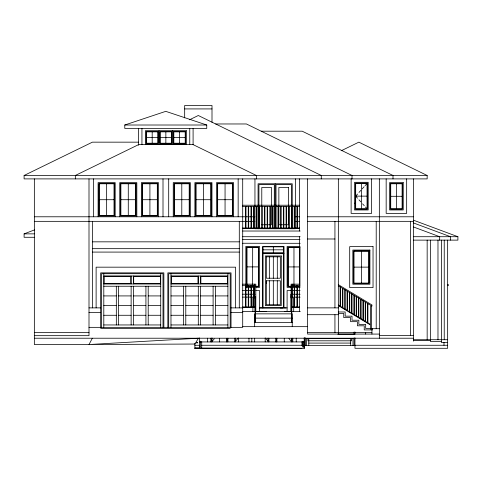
<?xml version="1.0" encoding="UTF-8"?>
<svg xmlns="http://www.w3.org/2000/svg" width="482" height="482" viewBox="0 0 482 482"><rect width="100%" height="100%" fill="white"/><g stroke="black" fill="none" stroke-linecap="round" stroke-linejoin="round"><path stroke-width="0.72" d="M252.64 286.531L252.67 247.537M266.323 283.308L266.323 280.777L280.313 280.789L280.295 304.757L266.323 304.745L266.323 280.777M273.324 252.821L273.33 246.844M277.283 304.757L277.301 280.789M262.636 307.89L262.636 246.404L284.025 246.423L283.982 307.908L287.097 307.908L287.097 311.571M287.097 307.908L287.115 290.544L300.069 290.556M293.707 311.571L293.713 297.159L300.081 297.159M92.351 338.219L89.001 344.534L34.349 344.534L34.349 178.894M214.231 338.864L211.682 341.925L211.682 338.25M199.434 341.937L304.19 341.925M357.536 198.204L355.68 196.132L357.536 194.065M358.976 192.457L360.831 190.39M362.169 188.896L364.133 186.715M365.085 185.648L367.061 183.449L355.68 183.449L355.68 208.82L367.061 208.82L367.061 183.449M341.256 150.739L358.843 142.16L427.16 175.478L427.16 178.894L24.1 178.894L24.1 175.478L92.417 142.16L138.455 142.16M138.834 144.51L75.337 175.478L75.337 178.894M189.516 119.789L198.301 115.505L321.271 175.478L321.271 178.894M34.577 237.283L24.1 237.283L24.1 233.866L34.565 229.878M124.778 125.013L165.766 111.348L206.754 125.013L206.754 128.429L124.778 128.429L124.778 125.013L206.754 125.013M184.672 108.92L212.002 108.92M215.665 123.97L246.41 123.97L352.011 175.478L352.011 178.894M261.208 131.194L302.196 131.194L392.999 175.478L392.999 178.894M146.498 137.539L157.885 137.539M160.163 137.539L171.544 137.539M173.821 137.539L185.208 137.539M138.611 144.618L193.095 144.618L193.095 128.429M24.1 175.478L427.16 175.478M355.68 196.132L367.061 196.132M390.721 196.295L402.108 196.295M99.244 199.711L114.047 199.711M120.88 199.711L135.683 199.711M142.226 199.711L157.313 199.711M174.394 199.711L189.197 199.711M196.023 199.711L210.827 199.711M217.376 199.711L232.463 199.711M242.705 205.218L299.635 205.218M242.705 206.356L299.635 206.356M34.349 216.786L254.948 216.786M295.37 216.786L299.69 216.786M307.606 216.786L413.496 216.786M34.349 221.34L254.948 221.34M295.37 221.34L299.69 221.34M307.606 221.34L413.496 221.34M261.78 224.757L271.456 224.757L271.456 187.468L261.78 187.468L261.78 227.992M242.705 227.992L299.635 227.992M242.705 228.42L299.635 228.42M242.705 231.023L300.147 231.023M24.1 233.866L34.349 233.866M242.705 236.716L300.147 236.716M413.496 236.716L457.9 236.716L457.9 240.126L413.496 240.126M307.606 238.988L334.936 238.988M92.417 241.837L239.295 241.837M92.417 248.67L239.295 248.67M263.058 249.821L283.597 249.821M92.417 252.086L239.295 252.086M246.977 266.889L258.364 266.889M288.254 266.926L299.665 266.926M353.969 267.13L368.772 267.13M103.799 275.993L160.729 275.993M170.977 275.993L227.908 275.993M103.799 283.964L160.729 283.964M170.977 283.964L227.908 283.964M242.705 284.157L255.803 284.163L255.815 311.571L266.323 311.583M299.635 284.157L291.098 284.157L291.098 297.918L292.237 297.918L292.237 284.163M447.651 284.82L448.224 284.82L448.224 285.675L447.651 285.675M242.705 285.296L255.068 285.296M291.098 285.296L299.635 285.296M103.799 286.242L160.729 286.242M170.977 286.242L227.908 286.242M103.799 295.918L116.325 295.918M118.602 295.918L131.128 295.918M133.406 295.918L145.925 295.918M148.203 295.918L160.729 295.918M170.977 295.918L183.503 295.918M185.781 295.918L198.301 295.918M200.578 295.918L213.104 295.918M215.382 295.918L227.908 295.918M254.665 296.954L255.803 296.954M291.098 296.954L292.237 296.954M255.803 297.918L254.665 297.918L254.665 284.163M103.799 305.6L116.325 305.6M118.602 305.6L131.128 305.6M133.406 305.6L145.925 305.6M148.203 305.6L160.729 305.6M170.977 305.6L183.503 305.6M185.781 305.6L198.301 305.6M200.578 305.6L213.104 305.6M215.382 305.6L227.908 305.6M242.705 306.932L255.532 306.932L255.532 311.625M291.399 306.932L299.635 306.932M242.705 307.353L255.147 307.353L255.147 311.625M291.779 307.353L299.635 307.353M89.001 307.877L100.672 307.877M231.035 307.877L242.705 307.877M285.947 307.908L259.503 307.908L283.555 307.908L283.597 253.683L263.058 253.665L263.058 307.89M307.606 307.877L338.346 307.877M280.295 307.908L282.705 307.908M242.705 311.571L300.292 311.571M338.346 311.974L345.178 311.974L345.178 316.162L352.011 316.162L352.011 320.229L358.843 320.229L358.843 324.356L365.675 324.356L365.675 328.483L372.508 328.483L372.508 329.923L364.235 329.923L364.235 325.796L357.403 325.796L357.403 321.669L350.577 321.669L350.577 317.602L343.744 317.602L343.744 313.414L338.346 313.414M89.001 312.426L100.672 312.426M231.035 312.426L242.705 312.426M307.606 314.704L338.346 314.704M103.799 315.276L116.325 315.276M118.602 315.276L131.128 315.276M133.406 315.276L145.925 315.276M148.203 315.276L160.729 315.276M170.977 315.276L183.503 315.276M185.781 315.276L198.301 315.276M200.578 315.276L213.104 315.276M215.382 315.276L227.908 315.276M254.665 318.12L292.237 318.12M254.665 322.392L292.237 322.392M103.799 324.952L160.729 324.952M170.977 324.952L227.908 324.952M242.705 326.663L307.606 326.663M89.001 327.344L242.705 327.344L242.705 178.894M100.672 328.369L230.185 328.369M372.508 328.7L379.34 328.7M307.606 332.574L371.935 332.61M34.349 332.646L89.001 332.646M379.34 334.08L307.606 334.08L307.606 178.894M337.774 334.159L354.222 334.159M379.34 335.526L413.496 335.526M34.349 335.671L89.001 335.671L89.001 178.894M34.349 338.219L413.496 338.225M305.371 338.623L354.113 338.623M413.496 339.72L447.651 339.72M413.496 340.629L430.577 340.629M441.392 341.642L430.577 341.642L430.577 240.126M447.651 342.461L441.392 342.461L441.392 240.126M308.787 343.082L350.697 343.082M194.885 345.269L199.44 345.269M201.717 345.269L305.371 345.269M354.969 345.269L447.651 345.269M304.19 345.449L355.252 345.449M303.66 346.877L302.521 346.956L302.521 341.63M304.19 347.052L304.516 347.052M199.44 347.1L200.578 347.1L200.578 341.16M194.885 348.293L304.516 348.293L304.516 337.852M242.705 239.566L300.009 239.62M242.705 243.253L300.19 243.308M300.099 246.435L287.115 246.423L287.115 287.417L300.069 287.423M262.636 253.237L284.025 253.255M254.466 287.386L245.838 287.38L245.838 246.392L259.503 246.404L259.503 287.393L255.906 287.393M242.705 290.513L254.394 290.519M255.852 290.519L259.503 290.526L259.503 311.571M242.705 294.201L255.086 294.207M300.075 294.243L290.797 294.237L290.785 311.571L284.549 311.595M242.705 297.117L252.893 297.123L252.893 311.571M301.913 348.293L194.885 348.094L199.44 348.088L199.44 337.87M447.651 284.766L448.224 284.82M413.496 220.202L457.9 236.716M413.496 222.955L450.501 236.716L450.501 240.126M413.496 226.98L439.68 236.716L439.68 240.126M192.872 144.51L256.37 175.478L256.37 178.894M338.346 284.651L371.941 304.943L371.941 306.082L371.369 305.739L371.369 329.266M338.346 285.79L370.369 305.136L370.369 324.374L338.346 305.028M338.346 305.6L370.369 324.946L370.369 329.266M358.976 199.813L360.801 201.844M362.591 203.838L364.253 205.687M365.477 207.049L367.061 208.82M288.935 338.581L291.664 341.925L291.664 338.304M447.651 240.126L447.651 348.293L354.969 348.293L354.969 337.87M444.235 240.126L444.235 339.72M443.988 342.31L443.988 345.269M437.975 240.126L437.975 339.72M427.16 240.126L427.16 339.72M413.496 178.894L413.496 341.16M410.363 221.34L410.363 335.526M406.663 178.894L406.663 213.375L386.166 213.375L386.166 178.894M396.415 183.769L396.415 208.82M379.34 178.894L379.34 338.219M376.207 221.34L376.207 328.7M371.935 329.923L371.935 334.08M371.616 178.894L371.616 213.375L351.125 213.375L351.125 178.894M367.911 303.648L367.911 322.886M367.543 303.425L367.543 322.669M365.591 302.25L365.591 321.488M365.675 332.682L365.675 334.08M365.223 302.027L365.223 321.265M363.314 300.87L363.314 320.114M362.946 300.654L362.946 319.891M361.367 183.449L361.367 208.82M361.367 251.188L361.367 283.073M361.078 299.521L361.078 318.765M360.717 299.304L360.717 318.542M358.813 298.153L358.813 317.391M358.445 297.93L358.445 317.168M356.566 296.798L356.566 316.035M356.198 296.575L356.198 315.812M354.969 331.996L354.969 334.237M354.288 295.418L354.288 314.662M354.113 331.996L354.113 334.237M354.113 337.948L354.113 345.449M353.921 295.201L353.921 314.439M352.975 338.804L352.975 345.449M352.011 294.044L352.011 313.282M351.649 293.821L351.649 313.065M351.553 338.611L351.553 340.804L307.932 340.804L307.932 338.611M350.697 338.611L350.697 345.449M349.727 292.664L349.727 311.902M349.36 292.441L349.36 311.685M347.444 291.285L347.444 310.522M347.076 291.062L347.076 310.3M345.16 289.905L345.16 309.143M344.793 289.682L344.793 308.92M342.877 288.525L342.877 307.763M342.509 288.302L342.509 307.54M340.461 287.067L340.461 306.305M340.093 286.844L340.093 306.082M338.346 178.894L338.346 334.08M334.936 221.34L334.936 307.877M334.936 314.704L334.936 332.574M308.787 338.611L308.787 345.449M306.51 338.804L306.51 345.449M305.371 337.834L305.371 345.449M304.19 337.78L304.19 348.293M303.66 341.63L303.66 346.956M301.955 341.702L301.955 345.449M299.635 178.894L299.635 231.023M299.635 236.716L299.635 311.571M297.358 206.356L297.358 227.992M297.358 285.296L297.358 306.932M296.93 206.356L296.93 227.992M296.93 285.296L296.93 306.932M296.219 338.195L296.219 341.925M295.37 178.894L295.37 228.745L254.948 228.745L254.948 178.894M294.659 206.356L294.659 227.992M294.659 285.296L294.659 306.932M294.231 206.356L294.231 227.992M294.231 285.296L294.231 306.932M293.966 247.567L293.966 286.278M292.803 338.225L292.803 341.925M292.237 228.745L292.237 183.769L258.081 183.769L258.081 228.745M292.237 326.663L292.237 313.854L254.665 313.854L254.665 326.663M291.953 206.356L291.953 227.992M291.953 285.296L291.953 306.932M291.953 338.25L291.953 341.925M291.809 297.28L291.809 322.392M291.526 206.356L291.526 227.992M291.526 297.978L291.526 306.932M291.381 228.745L291.381 184.624L276.011 184.624L276.011 228.745M291.381 297.28L291.381 322.392M289.248 206.356L289.248 227.992M288.82 206.356L288.82 227.992M286.543 206.356L286.543 227.992M286.115 206.356L286.115 227.992M284.266 338.442L284.266 341.925M283.838 206.356L283.838 227.992M283.41 206.356L283.41 227.992M281.133 206.356L281.133 227.992M280.711 206.356L280.711 227.992M278.433 206.356L278.433 227.992M278.006 206.356L278.006 227.992M277.313 256.822L277.313 278.228M276.867 338.195L276.867 341.925M276.584 338.274L276.584 341.925M275.728 206.356L275.728 227.992M275.728 338.225L275.728 341.925M275.3 206.356L275.3 227.992M275.156 183.769L275.156 228.745M274.306 228.745L274.306 184.624L258.93 184.624L258.93 228.745M273.324 256.816L273.324 278.228M273.318 280.783L273.318 304.751M273.023 206.356L273.023 227.992M272.595 206.356L272.595 227.992M270.318 206.356L270.318 227.992M269.89 206.356L269.89 227.992M269.342 256.816L269.342 278.228M269.336 280.783L269.336 304.751M268.896 338.225L268.896 341.925L265.196 337.942L265.196 341.925M268.04 338.093L268.04 341.925M267.612 206.356L267.612 227.992M267.185 206.356L267.185 227.992M264.913 206.356L264.913 227.992M264.485 206.356L264.485 227.992M262.208 206.356L262.208 227.992M259.503 206.356L259.503 227.992M259.075 206.356L259.075 227.992M256.798 206.356L256.798 227.992M256.37 206.356L256.37 227.992M255.514 297.28L255.514 322.392M255.092 297.28L255.092 322.392M254.665 306.932L254.677 307.353M254.665 338.274L254.665 341.925M254.092 206.356L254.092 227.992M254.092 285.296L254.092 306.932M253.665 206.356L253.665 227.992M253.665 285.296L253.665 306.932M251.815 338.25L251.815 341.925M251.387 206.356L251.387 227.992M251.387 285.296L251.387 306.932M250.965 206.356L250.965 227.992M250.965 285.296L250.965 306.932M248.971 338.274L248.971 341.925M248.688 206.356L248.688 227.992M248.688 285.296L248.688 306.932M248.26 206.356L248.26 227.992M248.26 285.296L248.26 306.932M245.983 206.356L245.983 227.992M245.983 285.296L245.983 306.932M245.555 206.356L245.555 227.992M245.555 285.296L245.555 306.932M239.295 221.34L239.295 307.877M238.439 341.925L238.439 337.942L234.74 341.925L234.74 338.225M238.156 178.894L238.156 216.786M235.59 307.877L235.59 267.173L96.117 267.173L96.117 307.877M235.59 338.093L235.59 341.925M233.601 216.786L233.601 182.63L216.52 182.63L216.52 216.786M231.035 327.344L231.035 272.866L167.844 272.866L167.844 327.344M230.185 327.344L230.185 273.716L168.7 273.716L168.7 327.344M227.908 273.716L227.908 327.344M227.908 338.225L227.908 341.925M227.052 338.25L227.052 341.925M226.769 338.304L226.769 341.925M225.058 183.769L225.058 215.647M219.364 338.376L219.364 341.925M215.382 286.242L215.382 324.952M213.104 286.242L213.104 324.952M212.002 122.326L212.002 105.504L184.672 105.504L184.672 117.855M211.966 216.786L211.966 182.63L194.885 182.63L194.885 216.786M211.966 337.882L211.966 341.925M210.827 338.225L210.827 341.925M207.411 338.195L207.411 341.925M203.428 183.769L203.428 215.647M201.717 341.569L201.717 348.293M200.578 275.993L200.578 283.964M200.578 286.242L200.578 324.952M198.301 275.993L198.301 283.964M198.301 286.242L198.301 324.952M194.885 343.262L194.885 348.438M190.336 216.786L190.336 182.63L173.255 182.63L173.255 216.786M189.763 128.429L189.763 144.618M185.781 286.242L185.781 324.952M183.503 286.242L183.503 324.952M181.792 183.769L181.792 215.647M179.515 131.845L179.515 143.226M172.683 130.706L172.683 144.365M170.977 273.716L170.977 327.344M168.7 178.894L168.7 216.786M165.856 131.845L165.856 143.226M163.862 327.344L163.862 272.866L100.672 272.866L100.672 327.344M163.006 178.894L163.006 216.786M163.006 327.344L163.006 273.716L101.521 273.716L101.521 327.344M160.729 273.716L160.729 327.344M159.024 130.706L159.024 144.365M158.451 216.786L158.451 182.63L141.377 182.63L141.377 216.786M152.192 131.845L152.192 143.226M149.914 183.769L149.914 215.647M148.203 286.242L148.203 324.952M145.925 286.242L145.925 324.952M141.943 128.429L141.943 144.618M138.442 128.429L138.442 145.257M136.822 216.786L136.822 182.63L119.741 182.63L119.741 216.786M133.406 275.993L133.406 283.964M133.406 286.242L133.406 324.952M131.128 275.993L131.128 283.964M131.128 286.242L131.128 324.952M128.278 183.769L128.278 215.647M118.602 286.242L118.602 324.952M116.325 286.242L116.325 324.952M115.186 216.786L115.186 182.63L98.105 182.63L98.105 216.786M106.649 183.769L106.649 215.647M103.799 273.716L103.799 327.344M93.556 178.894L93.556 216.786M92.417 221.34L92.417 307.877M266.341 256.816L266.323 278.228L280.319 278.228L280.331 256.822L266.341 256.816M281.301 255.972L281.265 305.612L265.353 305.6L265.353 255.96L281.301 255.972M299.683 247.573L299.653 286.284L288.254 286.278L288.254 247.561L299.683 247.573M299.967 247.29L299.937 286.567L287.965 286.561L287.965 247.278L299.967 247.29M354.541 203.127L354.505 209.959L368.2 209.959L368.2 182.31L354.541 182.31L354.541 203.127M198.47 338.219L194.885 344.034L89.001 344.534L198.47 338.219M186.347 130.706L145.359 130.706L145.359 144.365L186.347 144.365L186.347 130.706M158.168 131.556L146.215 131.556L146.215 143.516L158.168 143.516L158.168 131.556M171.833 131.556L159.873 131.556L159.873 143.516L171.833 143.516L171.833 131.556M185.492 131.556L173.538 131.556L173.538 143.516L185.492 143.516L185.492 131.556M157.885 131.845L146.498 131.845L146.498 143.226L157.885 143.226L157.885 131.845M171.544 131.845L160.163 131.845L160.163 143.226L171.544 143.226L171.544 131.845M185.208 131.845L173.821 131.845L173.821 143.226L185.208 143.226L185.208 131.845M403.247 182.63L389.583 182.63L389.601 209.959L403.247 209.959L403.247 182.63M367.35 183.166L355.391 183.166L355.391 209.104L367.35 209.104L367.35 183.166M114.33 183.485L98.961 183.485L98.961 215.936L114.33 215.936L114.33 183.485M135.966 183.485L120.596 183.485L120.596 215.936L135.966 215.936L135.966 183.485M157.596 183.485L142.226 183.485L142.226 215.936L157.596 215.936L157.596 183.485M189.48 183.485L174.11 183.485L174.11 215.936L189.48 215.936L189.48 183.485M211.11 183.485L195.74 183.485L195.74 215.936L211.11 215.936L211.11 183.485M232.746 183.485L217.376 183.485L217.376 215.936L232.746 215.936L232.746 183.485M402.392 183.485L390.438 183.485L390.438 209.104L402.392 209.104L402.392 183.485M114.047 183.769L99.244 183.769L99.244 215.647L114.047 215.647L114.047 183.769M135.683 183.769L120.88 183.769L120.88 215.647L135.683 215.647L135.683 183.769M157.313 183.769L142.515 183.769L142.515 215.647L157.313 215.647L157.313 183.769M189.197 183.769L174.394 183.769L174.394 215.647L189.197 215.647L189.197 183.769M210.827 183.769L196.023 183.769L196.023 215.647L210.827 215.647L210.827 183.769M232.463 183.769L217.659 183.769L217.659 215.647L232.463 215.647L232.463 183.769M402.108 183.769L390.721 183.769L390.721 208.82L402.108 208.82L402.108 183.769M288.537 187.468L278.855 187.468L278.855 224.757L288.537 224.757L288.537 187.468M373.038 246.633L349.697 246.633L349.697 287.627L373.038 287.627L373.038 246.633M369.911 250.05L352.83 250.05L352.83 284.211L369.911 284.211L369.911 250.05M369.055 250.905L353.686 250.905L353.686 283.356L369.055 283.356L369.055 250.905M368.772 251.188L353.969 251.188L353.969 283.073L368.772 283.073L368.772 251.188M130.845 276.276L104.088 276.276L104.088 283.681L130.845 283.681L130.845 276.276M160.446 276.276L133.689 276.276L133.689 283.681L160.446 283.681L160.446 276.276M198.018 276.276L171.261 276.276L171.261 283.681L198.018 283.681L198.018 276.276M227.625 276.276L200.867 276.276L200.867 283.681L227.625 283.681L227.625 276.276M197.626 342.334L196.487 342.334L196.487 342.907L197.626 342.907L197.626 342.334M283.597 246.85L263.058 246.832L263.058 252.809L283.597 252.827L283.597 246.85M258.647 247.26L246.694 247.248L246.694 286.531L258.647 286.537L258.647 247.26M258.364 247.543L246.977 247.531L246.977 286.248L258.364 286.254L258.364 247.543"/></g></svg>
